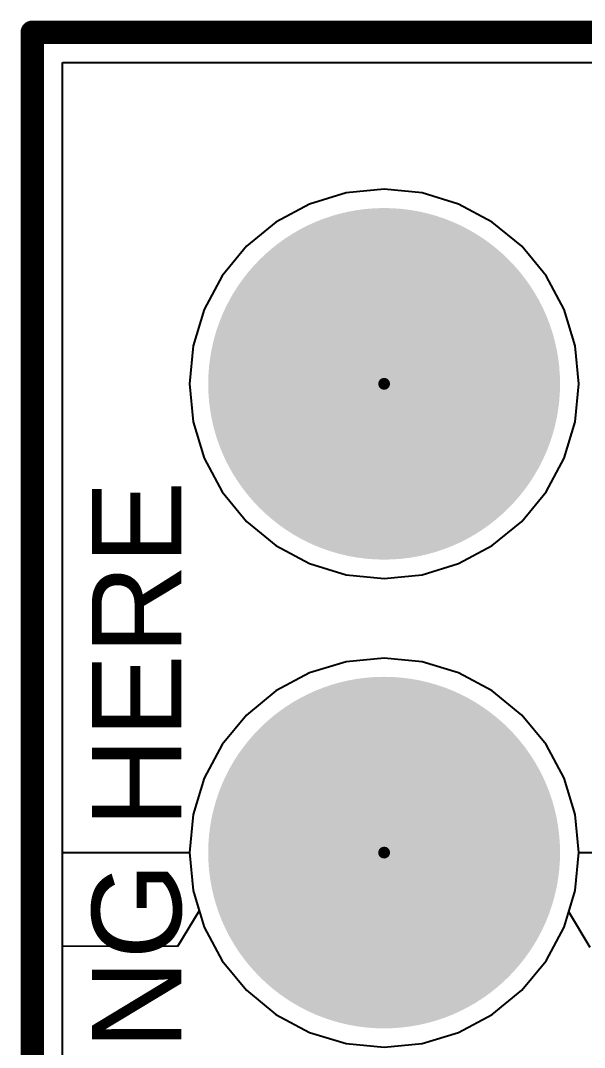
# Model space of a CAD drawing. Header units: inches. Extents: x 0 to 5455, y -5 to 5444.
# Drawn here: x -0.1 to 4.71, y 29.34 to 38.1 of the extents above; entities that cross this region are included whole.
import ezdxf

# ---------------------------------------------------------------- set-up
doc = ezdxf.new("R2010")
doc.units = ezdxf.units.IN
for name, color, linetype in [('Board Outline', 6, 'Continuous'), ('Bottom Layer', 5, 'Continuous'), ('Bottom Solder', 6, 'Continuous'), ('Pad Holes', 156, 'Continuous'), ('PCBM Notes', 216, 'Continuous'), ('Top Layer', 1, 'Continuous'), ('Top Solder', 216, 'Continuous')]:
    doc.layers.add(name, color=color, linetype=linetype)
doc.styles.add('Arial', font='', dxfattribs={"height": 0.2})
doc.styles.get('Arial').set_extended_font_data('Arial')

msp = doc.modelspace()

# ---------------------------------------------------------------- hatches: boundary and pattern name
at = {"layer": 'Bottom Solder'}
h = msp.add_hatch(color=6, dxfattribs=at)
edge = h.paths.add_edge_path()
edge.add_arc((3, 35), 0.0508, 0, 360)
h = msp.add_hatch(color=6, dxfattribs=at)
edge = h.paths.add_edge_path()
edge.add_arc((3, 31), 0.0508, 0, 360)
at = {"layer": 'Pad Holes'}
h = msp.add_hatch(color=7, dxfattribs=at)
edge = h.paths.add_edge_path()
edge.add_arc((3, 35), 1.5, 0, 360)
h = msp.add_hatch(color=7, dxfattribs=at)
edge = h.paths.add_edge_path()
edge.add_arc((3, 31), 1.5, 0, 360)
at = {"layer": 'Top Solder'}
h = msp.add_hatch(color=216, dxfattribs=at)
edge = h.paths.add_edge_path()
edge.add_arc((3, 35), 0.0508, 0, 360)
h = msp.add_hatch(color=216, dxfattribs=at)
edge = h.paths.add_edge_path()
edge.add_arc((3, 31), 0.0508, 0, 360)

# ---------------------------------------------------------------- linework, layer by layer
at = {"layer": 'Board Outline'}
for points in [[(0, 38, 0.2, 0.2, 0), (28, 38, 0.2, 0.2, 0)], [(0, 38, 0.2, 0.2, 0), (0, 0, 0.2, 0.2, 0)]]:
    msp.add_lwpolyline(points, format="xyseb", dxfattribs=at)
msp.add_lwpolyline([(-0.05, 38, 0.1, 0.1, 1), (0.05, 38, 0.1, 0.1, 1)], format="xyseb", close=True, dxfattribs=at)
msp.add_lwpolyline([(-0.05, 38, 0.1, 0.1, 1), (0.05, 38, 0.1, 0.1, 1)], format="xyseb", close=True, dxfattribs=at)
at = {"layer": 'Bottom Layer'}
for p, q in [((0.259, 0.259), (0.259, 37.741)), ((0.259, 37.741), (27.741, 37.741)), ((2.6761, 36.6285), (2.3646, 36.534)), ((3, 36.6604), (2.6761, 36.6285)), ((3.3239, 36.6285), (3, 36.6604)), ((3.6354, 36.534), (3.3239, 36.6285)), ((2.3646, 36.534), (2.0775, 36.3806)), ((3.9225, 36.3806), (3.6354, 36.534)), ((2.0775, 36.3806), (1.8259, 36.1741)), ((4.1741, 36.1741), (3.9225, 36.3806)), ((1.8259, 36.1741), (1.6194, 35.9225)), ((4.3806, 35.9225), (4.1741, 36.1741)), ((1.6194, 35.9225), (1.466, 35.6354)), ((4.534, 35.6354), (4.3806, 35.9225)), ((1.466, 35.6354), (1.3715, 35.3239)), ((4.6285, 35.3239), (4.534, 35.6354)), ((1.3715, 35.3239), (1.3396, 35)), ((4.6604, 35), (4.6285, 35.3239)), ((1.3396, 35), (1.3715, 34.6761)), ((4.6285, 34.6761), (4.6604, 35)), ((1.3715, 34.6761), (1.466, 34.3646)), ((4.534, 34.3646), (4.6285, 34.6761)), ((1.466, 34.3646), (1.6194, 34.0775)), ((4.3806, 34.0775), (4.534, 34.3646)), ((1.6194, 34.0775), (1.8259, 33.8259)), ((4.1741, 33.8259), (4.3806, 34.0775)), ((1.8259, 33.8259), (2.0775, 33.6194)), ((3.9225, 33.6194), (4.1741, 33.8259)), ((2.0775, 33.6194), (2.3646, 33.466)), ((3.6354, 33.466), (3.9225, 33.6194)), ((2.3646, 33.466), (2.6761, 33.3715)), ((3.3239, 33.3715), (3.6354, 33.466)), ((2.6761, 33.3715), (3, 33.3396)), ((3, 33.3396), (3.3239, 33.3715)), ((2.6761, 32.6285), (2.3646, 32.534)), ((3, 32.6604), (2.6761, 32.6285)), ((3.3239, 32.6285), (3, 32.6604)), ((3.6354, 32.534), (3.3239, 32.6285)), ((2.3646, 32.534), (2.0775, 32.3806)), ((3.9225, 32.3806), (3.6354, 32.534)), ((2.0775, 32.3806), (1.8259, 32.1741)), ((4.1741, 32.1741), (3.9225, 32.3806)), ((1.8259, 32.1741), (1.6194, 31.9225)), ((4.3806, 31.9225), (4.1741, 32.1741)), ((1.6194, 31.9225), (1.466, 31.6354)), ((4.534, 31.6354), (4.3806, 31.9225)), ((1.466, 31.6354), (1.3715, 31.3239)), ((4.6285, 31.3239), (4.534, 31.6354)), ((1.3715, 31.3239), (1.3396, 31)), ((4.6604, 31), (4.6285, 31.3239)), ((1.3396, 31), (1.3715, 30.6761)), ((4.6285, 30.6761), (4.6604, 31)), ((1.3715, 30.6761), (1.466, 30.3646)), ((4.534, 30.3646), (4.6285, 30.6761)), ((1.466, 30.3646), (1.6194, 30.0775)), ((4.3806, 30.0775), (4.534, 30.3646)), ((1.6194, 30.0775), (1.8259, 29.8259)), ((4.1741, 29.8259), (4.3806, 30.0775)), ((1.8259, 29.8259), (2.0775, 29.6194)), ((3.9225, 29.6194), (4.1741, 29.8259)), ((2.0775, 29.6194), (2.3646, 29.466)), ((3.6354, 29.466), (3.9225, 29.6194)), ((2.3646, 29.466), (2.6761, 29.3715)), ((3.3239, 29.3715), (3.6354, 29.466)), ((2.6761, 29.3715), (3, 29.3396)), ((3, 29.3396), (3.3239, 29.3715))]:
    msp.add_line(p, q, dxfattribs=at)
at = {"layer": 'Top Layer'}
for p, q in [((0.259, 30.201), (0.259, 37.741)), ((0.259, 37.741), (14.9656, 37.741)), ((2.6761, 36.6285), (2.3646, 36.534)), ((3, 36.6604), (2.6761, 36.6285)), ((3.3239, 36.6285), (3, 36.6604)), ((3.6354, 36.534), (3.3239, 36.6285)), ((2.3646, 36.534), (2.0775, 36.3806)), ((3.9225, 36.3806), (3.6354, 36.534)), ((2.0775, 36.3806), (1.8259, 36.1741)), ((4.1741, 36.1741), (3.9225, 36.3806)), ((1.8259, 36.1741), (1.6194, 35.9225)), ((4.3806, 35.9225), (4.1741, 36.1741)), ((1.6194, 35.9225), (1.466, 35.6354)), ((4.534, 35.6354), (4.3806, 35.9225)), ((1.466, 35.6354), (1.3715, 35.3239)), ((4.6285, 35.3239), (4.534, 35.6354)), ((1.3715, 35.3239), (1.3396, 35)), ((4.6604, 35), (4.6285, 35.3239)), ((1.3396, 35), (1.3715, 34.6761)), ((4.6285, 34.6761), (4.6604, 35)), ((1.3715, 34.6761), (1.466, 34.3646)), ((4.534, 34.3646), (4.6285, 34.6761)), ((1.466, 34.3646), (1.6194, 34.0775)), ((4.3806, 34.0775), (4.534, 34.3646)), ((1.6194, 34.0775), (1.8259, 33.8259)), ((4.1741, 33.8259), (4.3806, 34.0775)), ((1.8259, 33.8259), (2.0775, 33.6194)), ((3.9225, 33.6194), (4.1741, 33.8259)), ((2.0775, 33.6194), (2.3646, 33.466)), ((3.6354, 33.466), (3.9225, 33.6194)), ((2.3646, 33.466), (2.6761, 33.3715)), ((3.3239, 33.3715), (3.6354, 33.466)), ((2.6761, 33.3715), (3, 33.3396)), ((3, 33.3396), (3.3239, 33.3715)), ((2.6761, 32.6285), (2.3646, 32.534)), ((3, 32.6604), (2.6761, 32.6285)), ((3.3239, 32.6285), (3, 32.6604)), ((3.6354, 32.534), (3.3239, 32.6285)), ((2.3646, 32.534), (2.0775, 32.3806)), ((3.9225, 32.3806), (3.6354, 32.534)), ((2.0775, 32.3806), (1.8259, 32.1741)), ((4.1741, 32.1741), (3.9225, 32.3806)), ((1.8259, 32.1741), (1.6194, 31.9225)), ((4.3806, 31.9225), (4.1741, 32.1741)), ((1.6194, 31.9225), (1.466, 31.6354)), ((4.534, 31.6354), (4.3806, 31.9225)), ((1.466, 31.6354), (1.3715, 31.3239)), ((4.6285, 31.3239), (4.534, 31.6354)), ((1.3715, 31.3239), (1.3396, 31)), ((4.6604, 31), (4.6285, 31.3239)), ((0.259, 25), (0.259, 31)), ((0.259, 31), (1.3396, 31)), ((1.3396, 31), (1.3715, 30.6761)), ((1.3396, 31), (1.3715, 30.6761)), ((4.6285, 30.6761), (4.6604, 31)), ((4.6285, 30.6761), (4.6604, 31)), ((4.6604, 31), (6.5, 31)), ((1.3715, 30.6761), (1.466, 30.3646)), ((1.3715, 30.6761), (1.424, 30.5031)), ((4.534, 30.3646), (4.6285, 30.6761)), ((4.5738, 30.4959), (4.6285, 30.6761)), ((1.424, 30.5031), (1.2378, 30.1988)), ((4.7556, 30.1907), (4.5738, 30.4959)), ((1.466, 30.3646), (1.6194, 30.0775)), ((4.3806, 30.0775), (4.534, 30.3646)), ((1.2378, 30.1988), (0.259, 30.201)), ((1.6194, 30.0775), (1.8259, 29.8259)), ((4.1741, 29.8259), (4.3806, 30.0775)), ((1.8259, 29.8259), (2.0775, 29.6194)), ((3.9225, 29.6194), (4.1741, 29.8259)), ((2.0775, 29.6194), (2.3646, 29.466)), ((3.6354, 29.466), (3.9225, 29.6194)), ((2.3646, 29.466), (2.6761, 29.3715)), ((3.3239, 29.3715), (3.6354, 29.466)), ((2.6761, 29.3715), (3, 29.3396)), ((3, 29.3396), (3.3239, 29.3715))]:
    msp.add_line(p, q, dxfattribs=at)

# ---------------------------------------------------------------- texts
at = {"layer": 'PCBM Notes', "style": 'Arial'}
msp.add_text('YOU CAN PLACE MARKING HERE', height=0.762, rotation=90, dxfattribs=at).set_placement((1.27, 17.018))

doc.saveas('drawing.dxf')
